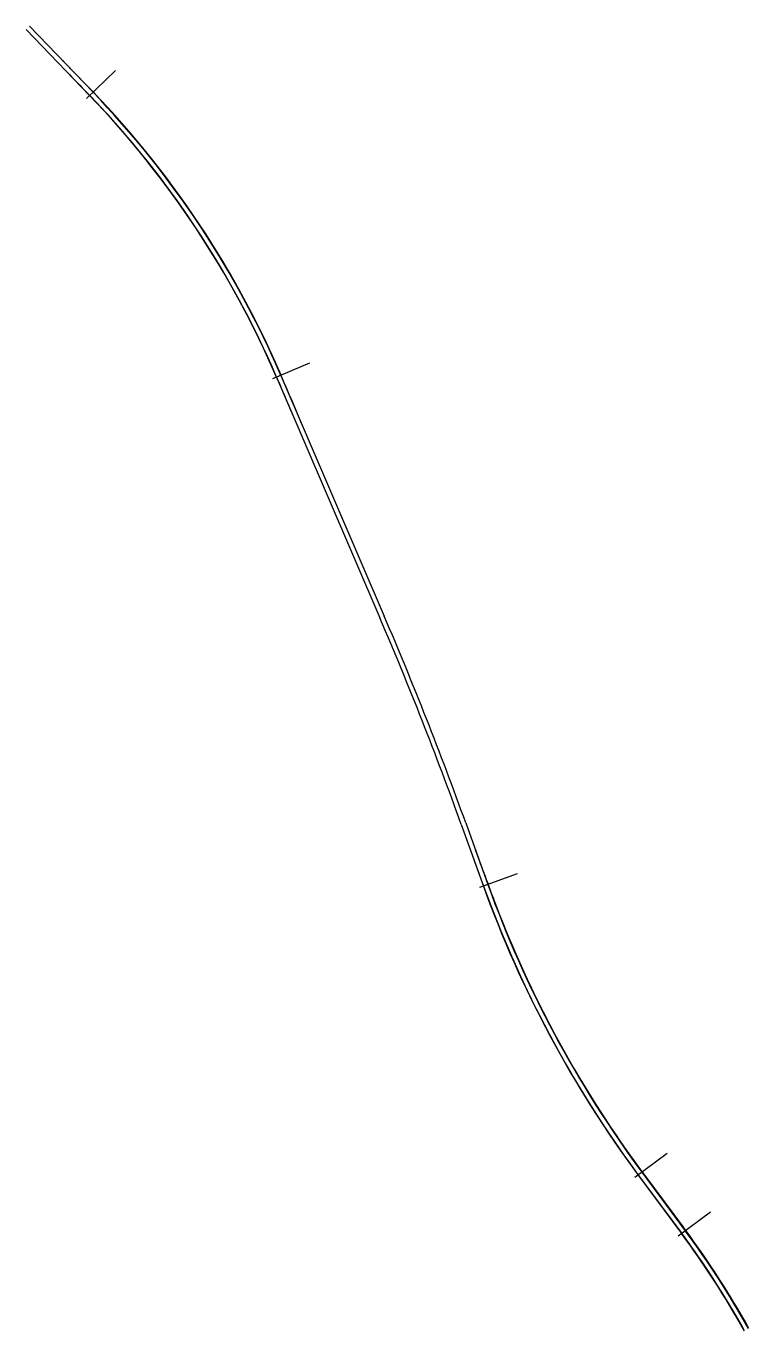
# Model space of a CAD drawing. Extents: x 268479 to 269017, y 5769022 to 5769993.
import ezdxf

# ---------------------------------------------------------------- set-up
doc = ezdxf.new("R2010")
doc.units = 0
doc.layers.add('GEOM_HA_ROAD', color=7, linetype='Continuous')
doc.layers.add('GEOM_HA_ROAD_TEXT_CH_MAJOR', color=7, linetype='Continuous')

msp = doc.modelspace()

# ---------------------------------------------------------------- linework, layer by layer
at = {"layer": 'GEOM_HA_ROAD'}
for p, q in [((268479.26, 5769990.49), (268526.52, 5769941.3)), ((268481.78, 5769992.91), (268529.04, 5769943.73)), ((268545.84, 5769959.87), (268524.21, 5769939.08)), ((268690.21, 5769742.2), (268662.64, 5769730.36)), ((268665.58, 5769731.62), (268742.48, 5769552.63)), ((268668.8, 5769733), (268745.69, 5769554.01)), ((268803.05, 5769398.97), (268819.56, 5769353.11)), ((268806.35, 5769400.16), (268822.85, 5769354.29)), ((268844.77, 5769362.18), (268816.54, 5769352.02)), ((268956.22, 5769154.04), (268932.11, 5769136.18)), ((268934.69, 5769138.08), (268966.91, 5769094.61)), ((268937.5, 5769140.17), (268969.72, 5769096.69)), ((268988.44, 5769110.57), (268964.34, 5769092.7))]:
    msp.add_line(p, q, dxfattribs=at)
for centre, radius, start, end in [((269948.34, 5771353.22), 2000, 223.85878, 224.55528), ((270670.81, 5772039.57), 3000, 223.85878, 224.27984), ((268019.48, 5769454.07), 703.3, 22.82658, 44.27984), ((268019.48, 5769454.07), 706.9, 22.65246, 44.55528), ((268019.48, 5769454.07), 703.2, 23.24764, 43.85878), ((268019.48, 5769454.07), 703.3, 23.24764, 43.85878), ((268019.48, 5769454.07), 706.7, 23.24764, 43.85878), ((268019.48, 5769454.07), 706.9, 23.24764, 43.85878), ((271432.75, 5770890.74), 3000, 202.82658, 203.24764), ((271440.42, 5770881.74), 3000, 202.65246, 203.24764), ((266230.27, 5768473.43), 2737.7, 19.78598, 23.24764), ((266230.27, 5768473.43), 2734.2, 19.78598, 23.24764), ((271635.77, 5770397.52), 3000, 199.78598, 200.56444), ((271635.41, 5770388.2), 3000, 199.78598, 200.33689), ((269606.95, 5769636.37), 836.8, 199.78598, 216.54587), ((269606.95, 5769636.37), 836.7, 199.78598, 216.54587), ((269606.95, 5769636.37), 833.3, 199.78598, 216.54587), ((269606.95, 5769636.37), 833.1, 199.78598, 216.54587), ((269606.95, 5769636.37), 836.7, 200.33689, 216.65462), ((269606.95, 5769636.37), 833.1, 200.56444, 216.76978), ((268431.3, 5768697.61), 670.6, 29.13013, 36.76978), ((268431.3, 5768697.61), 670.2, 29.13013, 36.54587), ((268431.3, 5768697.61), 670.6, 29.13013, 36.54587), ((268431.3, 5768697.61), 666.9, 29.13013, 36.65462), ((268431.3, 5768697.61), 666.7, 29.13013, 36.54587), ((268431.3, 5768697.61), 666.9, 29.13013, 36.54587)]:
    msp.add_arc(centre, radius, start, end, dxfattribs=at)
at = {"layer": 'GEOM_HA_ROAD_TEXT_CH_MAJOR'}
for p, q in [((268935.71, 5769136.87), (268966.32, 5769095.74)), ((268939.6, 5769137.68), (268968.48, 5769099.03))]:
    msp.add_line(p, q, dxfattribs=at)
for centre, radius, start, end in [((269948.34, 5771353.22), 2000, 223.85878, 224.55528), ((270670.81, 5772039.57), 3000, 223.85878, 224.27984), ((268019.48, 5769454.07), 703.3, 22.82658, 44.27984), ((268019.48, 5769454.07), 706.9, 22.65246, 44.55528), ((271432.75, 5770890.74), 3000, 202.82658, 203.24764), ((271440.42, 5770881.74), 3000, 202.65246, 203.24764), ((271635.77, 5770397.52), 3000, 199.78598, 200.56444), ((271635.41, 5770388.2), 3000, 199.78598, 200.33689), ((269606.95, 5769636.37), 836.7, 200.33689, 216.65462), ((269606.95, 5769636.37), 833.1, 200.56444, 216.76978), ((268431.3, 5768697.61), 670.6, 29.13013, 36.76978), ((268431.3, 5768697.61), 666.9, 29.13013, 36.65462)]:
    msp.add_arc(centre, radius, start, end, dxfattribs=at)

doc.saveas('drawing.dxf')
